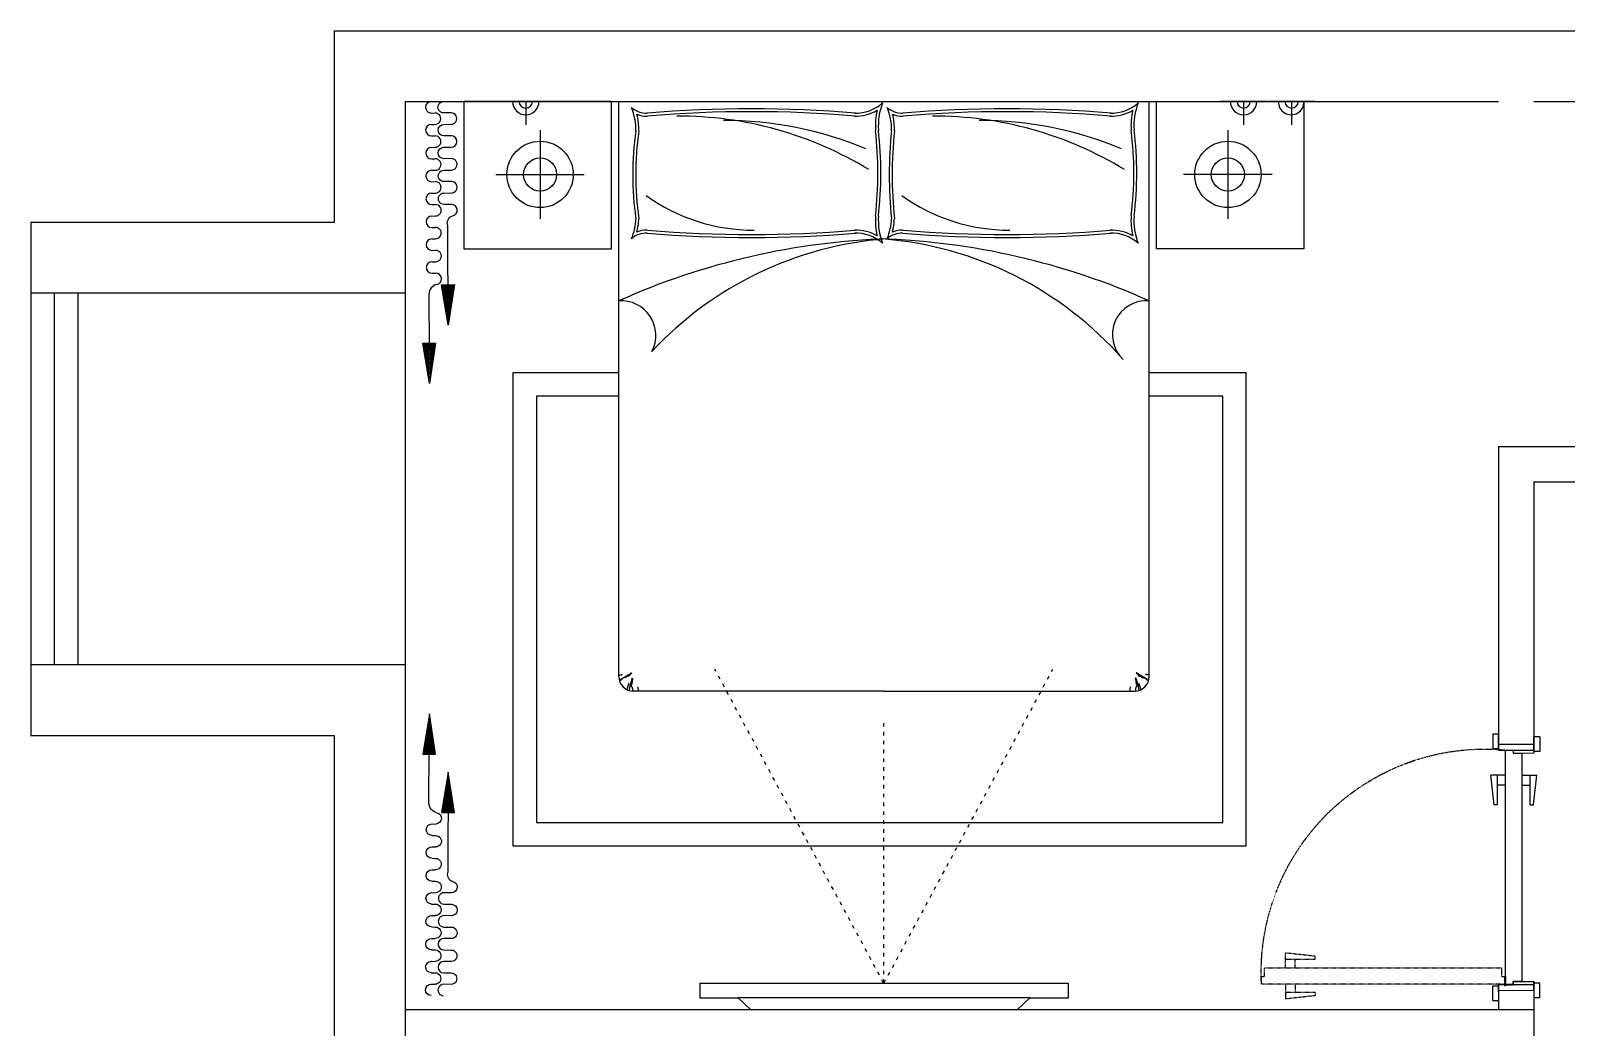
# Model space of a CAD drawing. Header units: millimetres. Extents: x 207737 to 293967, y -150247 to -126753.
# Drawn here: x 220718 to 225928, y -143457 to -140077 of the extents above; entities that cross this region are included whole.
import ezdxf

# ---------------------------------------------------------------- set-up
doc = ezdxf.new("R2010")
doc.units = ezdxf.units.MM
doc.header["$MEASUREMENT"] = 0
doc.linetypes.add('ACAD_ISO03W100', pattern=[30, 12, -18])
doc.linetypes.add('DASH', pattern=[0.35, 0.25, -0.1])
for name, color, linetype in [('7-xc-活动家具', 146, 'Continuous'), ('7-xc-活动家具1', 146, 'Continuous'), ('7-xc-门', 2, 'Continuous'), ('7-xc-门套', 3, 'Continuous'), ('A-土建墙（含管井、立管）', 6, 'Continuous'), ('A-窗', 2, 'Continuous'), ('P-活动家具', 146, 'Continuous'), ('P-活动物品', 51, 'Continuous')]:
    doc.layers.add(name, color=color, linetype=linetype)

# ---------------------------------------------------------------- blocks, each defined once
blk = doc.blocks.new('20180326.12034814')
for p, q in [((130, 1114.2), (172, 1154.2)), ((1120, 1114.2), (1078, 1154.2)), ((0, 1064.2), (0, 1114.2)), ((0, 1114.2), (130, 1114.2)), ((1120, 1114.2), (130, 1114.2)), ((1120, 1114.2), (1250, 1114.2)), ((1250, 1064.2), (1250, 1114.2)), ((0, 1064.2), (1250, 1064.2))]:
    blk.add_line(p, q)
at = {"color": 250, "linetype": 'ACAD_ISO03W100'}
for p, q in [((623.8, 1064.2), (51, 0)), ((625, 1064.2), (1197.8, 0)), ((625, 1064.2), (625, 180))]:
    blk.add_line(p, q, dxfattribs=at)
blk = doc.blocks.new('20180326.12165415')
at = {"layer": '7-xc-活动家具1'}
for p, q in [((29.1, 917.4), (41.8, 917.6)), ((29.2, 878.6), (42, 878.8)), ((29.4, 839.8), (42.1, 840)), ((29.6, 801), (42.3, 801.2)), ((29.8, 762.2), (42.5, 762.4)), ((30, 723.4), (42.7, 723.5)), ((30.1, 684.6), (42.9, 684.7)), ((30.3, 645.7), (43, 645.9)), ((30.5, 606.9), (43.2, 607.1)), ((30.7, 568.1), (43.4, 568.3)), ((30.9, 529.3), (43.6, 529.5)), ((31, 490.5), (43.8, 490.7)), ((31.2, 451.7), (43.9, 451.9)), ((31.4, 412.9), (44.1, 413)), ((31.6, 374.1), (44.3, 374.2)), ((21, 302.5), (21.9, 116.6))]:
    blk.add_line(p, q, dxfattribs=at)
blk.add_lwpolyline([(86.5, 198.2), (85, 535.6, -0.430223), (101, 569, 0.919589), (97.6, 607.5), (72.6, 607.3, -1), (72.4, 646.1), (97.4, 646.3, 1), (97.3, 685.1), (72.3, 684.9, -1), (72.1, 723.7), (97.1, 723.9, 1), (96.9, 762.7), (71.9, 762.6, -1), (71.7, 801.4), (96.7, 801.5, 1), (96.6, 840.4), (71.5, 840.2, -1), (71.4, 879), (96.4, 879.2, 1), (96.2, 918), (71.2, 917.8, -1), (71, 956.6)], format="xyb", dxfattribs=at)
at = {"layer": '7-xc-活动家具1', "linetype": 'Continuous'}
for points in [[(107.7, 335.4), (86.5, 198.2), (64.1, 335.2)], [(104.8, 332.9), (86.5, 214.2), (67.1, 332.7)], [(101.9, 330.4), (86.4, 230.1), (70, 330.2)], [(99, 327.8), (86.3, 246), (72.9, 327.7)], [(76.1, 317.8), (74.8, 309.7), (73.5, 317.8)], [(96, 325.3), (86.3, 261.9), (75.9, 325.2)], [(93.1, 322.8), (86.2, 277.8), (78.8, 322.8)], [(90.2, 320.3), (86.1, 293.8), (81.8, 320.3)], [(43.6, 137.1), (22.4, 0), (0, 136.9)], [(40.7, 134.6), (22.3, 15.9), (2.9, 134.5)], [(37.7, 132.1), (22.3, 31.8), (5.9, 132)], [(34.8, 129.6), (22.2, 47.8), (8.8, 129.5)], [(31.9, 127.1), (22.1, 63.7), (11.8, 127)], [(29, 124.6), (22.1, 79.6), (14.7, 124.5)], [(26.1, 122.1), (22, 95.5), (17.6, 122)], [(23.2, 119.5), (21.9, 111.4), (20.6, 119.5)]]:
    blk.add_lwpolyline(points, close=True, dxfattribs=at)
at = {"layer": '7-xc-活动家具1'}
for centre, radius, start, end in [((29, 936.8), 19.4, 90.2646, 270.2646), ((41.9, 898.2), 19.4, 270.2646, 90.2646), ((29.3, 859.2), 19.4, 90.2646, 270.2646), ((42.2, 820.6), 19.4, 270.2646, 90.2646), ((29.7, 781.6), 19.4, 90.2646, 270.2646), ((42.6, 742.9), 19.4, 270.2646, 90.2646), ((30.1, 704), 19.4, 90.2646, 270.2646), ((42.9, 665.3), 19.4, 270.2646, 90.2646), ((30.4, 626.3), 19.4, 90.2646, 270.2646), ((43.3, 587.7), 19.4, 270.2646, 90.2646), ((30.8, 548.7), 19.4, 90.2646, 270.2646), ((43.7, 510.1), 19.4, 270.2646, 90.2646), ((31.1, 471.1), 19.4, 90.2646, 270.2646), ((44, 432.5), 19.4, 270.2646, 90.2646), ((31.5, 393.5), 19.4, 90.2646, 270.2646), ((44.4, 354.8), 19.4, 281.2741, 90.2646), ((54.8, 302.7), 33.8, 101.2741, 180.2646)]:
    blk.add_arc(centre, radius, start, end, dxfattribs=at)
blk = doc.blocks.new('海龙工具_合页平面')
at = {"color": 250, "linetype": 'DASH', "ltscale": 0.01}
for points in [[(-0.1, 0.5), (25.2, 0.5), (25.2, 1.5), (-0.5, 1.5)], [(-0.1, -0.5), (25.2, -0.5), (25.2, -1.5), (-0.5, -1.5)]]:
    blk.add_lwpolyline(points, dxfattribs=at)
for radius in [2.5, 1]:
    blk.add_circle((-2.5, 0), radius, dxfattribs=at)
blk = doc.blocks.new('*U556')
at = {"layer": '7-xc-门'}
for p, q in [((186.3, 992.4), (287.5, 1003.6)), ((186.3, 981.1), (186.3, 992.4)), ((287.5, 953), (287.5, 1003.6)), ((186.3, 981.1), (287.5, 981.1)), ((253.8, 953), (253.8, 981.1)), ((253.8, 898), (253.8, 869.9)), ((287.5, 898), (287.5, 847.4)), ((186.3, 869.9), (287.5, 869.9)), ((186.3, 869.9), (186.3, 858.6)), ((186.3, 858.6), (287.5, 847.4))]:
    blk.add_line(p, q, dxfattribs=at)
at = {"layer": '7-xc-门', "color": 251, "linetype": 'DASH', "ltscale": 0.2}
for p, q in [((-460.6, 251.8), (-471.8, 150.6)), ((-449.3, 251.8), (-460.6, 251.8)), ((-449.3, 251.8), (-449.3, 150.6)), ((-338.1, 251.8), (-338.1, 150.6)), ((-338.1, 251.8), (-326.8, 251.8)), ((-326.8, 251.8), (-315.6, 150.6)), ((-421.2, 184.3), (-449.3, 184.3)), ((-366.2, 184.3), (-338.1, 184.3)), ((-421.2, 150.6), (-471.8, 150.6)), ((-366.2, 150.6), (-315.6, 150.6))]:
    blk.add_line(p, q, dxfattribs=at)
at = {"layer": '7-xc-门'}
blk.add_lwpolyline([(-412.2, 953), (-412.2, 924), (-422.2, 924), (-422.2, 898), (372.5, 898), (372.5, 924), (362.5, 924), (362.5, 953)], close=True, dxfattribs=at)
at = {"layer": '7-xc-门', "color": 251, "linetype": 'DASH', "ltscale": 0.2}
blk.add_lwpolyline([(-366.2, 884), (-395.2, 884), (-395.2, 894), (-421.2, 894), (-421.2, 69.7), (-395.2, 69.7), (-395.2, 79.7), (-366.2, 79.7)], close=True, dxfattribs=at)
blk.add_arc((-382.5, 827), 758.4, 267.0784, 5.3693, dxfattribs=at)
for p, rotation in [((-423.7, 898), 89.99996106486441), ((-421.2, 895.5), 359.9999610648644)]:
    blk.add_blockref('海龙工具_合页平面', p, dxfattribs=dict(at, rotation=rotation))
blk = doc.blocks.new('*U557')
at = {"layer": '7-xc-门套', "ltscale": 20}
for p, q in [((-158.8, 160.1), (-158.8, 140.1)), ((-158.8, 160.1), (-108.8, 160.1)), ((-108.8, 160.1), (-108.8, 140.1)), ((695.9, 160.1), (695.9, 140.1)), ((745.9, 160.1), (695.9, 160.1)), ((745.9, 160.1), (745.9, 140.1)), ((-108.8, 140.1), (-158.8, 140.1)), ((-128.8, 140.1), (-108.8, 140.1)), ((-108.8, 140.1), (-108.8, 140.1)), ((695.9, 140.1), (745.9, 140.1)), ((695.9, 140.1), (695.9, 140.1)), ((715.9, 140.1), (695.9, 140.1)), ((-99.3, 20), (-149.3, 20)), ((-149.3, 0), (-149.3, 20)), ((-149.3, 0), (-99.3, 0)), ((-119.3, 20), (-99.3, 20)), ((-99.3, 0), (-99.3, 20)), ((-99.3, 20), (-99.3, 20)), ((685.8, 20), (735.8, 20)), ((685.8, 0), (685.8, 20)), ((685.8, 20), (685.8, 20)), ((705.8, 20), (685.8, 20)), ((735.8, 0), (735.8, 20)), ((735.8, 0), (685.8, 0))]:
    blk.add_line(p, q, dxfattribs=at)
at = {"layer": '7-xc-门套'}
for p, q in [((-124.6, 140.1), (-103.8, 140.1)), ((-123.8, 140.1), (-124.1, 20)), ((-103.8, 140.1), (-104.1, 20)), ((690.9, 140.1), (690.6, 20)), ((711.7, 140.1), (690.9, 140.1)), ((710.9, 140.1), (710.6, 20)), ((-103.8, 90.1), (-94, 90.1)), ((690.9, 90.1), (681.1, 90.1)), ((-124.9, 20), (-104.1, 20)), ((-99.3, 20), (-94.1, 20)), ((685.8, 20), (680.6, 20)), ((711.4, 20), (690.6, 20))]:
    blk.add_line(p, q, dxfattribs=at)
for points in [[(-103.8, 90.1), (-93.8, 90.1), (-94.1, 20)], [(690.9, 90.1), (680.9, 90.1), (680.6, 20)]]:
    blk.add_lwpolyline(points, dxfattribs=at)

msp = doc.modelspace()

# ---------------------------------------------------------------- linework, layer by layer
at = {"layer": 'A-土建墙（含管井、立管）', "linetype": 'Continuous'}
for p, q in [((221748, -140077), (229678, -140077)), ((221748, -140077), (221748, -140727)), ((221988, -140317), (225698, -140317)), ((221988, -140317), (221988, -140967)), ((225818, -140317), (229438, -140317)), ((221748, -140727), (220718, -140727)), ((221988, -140967), (220718, -140967)), ((225698, -141487), (226968, -141487)), ((225698, -141487), (225698, -142497)), ((225818, -141607), (226848, -141607)), ((225818, -141607), (225818.1, -142496.2)), ((220718, -142227), (221988, -142227)), ((221988, -142227), (221988, -144367)), ((220718, -142467), (221748, -142467)), ((221748, -142467), (221748, -144127)), ((225698, -142497), (225818, -142497)), ((225818, -143301.8), (225818, -143397)), ((225698, -143331.5), (225818, -143331.8)), ((225698, -143331.5), (225698, -143397)), ((221988, -143397), (225818, -143397)), ((225818, -143397), (225818, -145197))]:
    msp.add_line(p, q, dxfattribs=at)
at = {"layer": 'A-土建墙（含管井、立管）', "color": 251, "linetype": 'Continuous'}
msp.add_line((221988, -140967), (221988, -142227), dxfattribs=at)
at = {"layer": 'A-窗', "linetype": 'Continuous'}
for p, q in [((220718, -140727), (220718, -142467)), ((220798, -140967), (220798, -142227)), ((220878, -140967), (220878, -142227))]:
    msp.add_line(p, q, dxfattribs=at)
at = {"layer": 'P-活动家具'}
for p, q in [((222188, -140317), (222188, -140817)), ((222688, -140317), (222188, -140317)), ((222476.3, -140317), (222318.8, -140317)), ((222397.6, -140317), (222397.6, -140395.8)), ((222688, -140817), (222688, -140317)), ((222712.9, -142267), (222712.9, -140317)), ((222712.9, -140317), (224512.9, -140317)), ((224512.9, -142267), (224512.9, -140317)), ((224537.8, -140817), (224537.8, -140317)), ((224537.8, -140317), (225037.8, -140317)), ((224911.8, -140317), (224754.3, -140317)), ((224833.1, -140317), (224833.1, -140395.8)), ((224995.9, -140317), (224995.9, -140395.8)), ((225037.8, -140317), (225037.8, -140817)), ((222446.2, -140414.6), (222446.2, -140714.6)), ((224779.6, -140414.6), (224779.6, -140714.6)), ((222296.2, -140564.6), (222596.2, -140564.6)), ((224929.6, -140564.6), (224629.6, -140564.6)), ((222188, -140817), (222688, -140817)), ((225037.8, -140817), (224537.8, -140817)), ((222712.9, -141237), (222353.9, -141237)), ((222353.9, -141237), (222353.9, -142842)), ((224842.2, -141237), (224512.9, -141237)), ((224842.2, -142842), (224842.2, -141237)), ((222712.9, -141317), (222433.9, -141317)), ((222433.9, -141317), (222433.9, -142762)), ((224762.2, -141317), (224512.9, -141317)), ((224762.2, -142762), (224762.2, -141317)), ((222712.9, -142264), (222714.1, -142263.1)), ((222714.1, -142263.1), (222715.1, -142262.4)), ((222715.1, -142262.4), (222716, -142262)), ((222716, -142262), (222716.7, -142261.6)), ((222716.7, -142261.6), (222717.3, -142261.5)), ((222717.3, -142261.5), (222717.9, -142261.4)), ((222717.9, -142261.4), (222718.4, -142261.3)), ((222718.4, -142261.3), (222718.9, -142261.3)), ((222718.4, -142278), (222719.6, -142277.1)), ((222718.9, -142261.3), (222719.3, -142261.3)), ((222719.3, -142261.3), (222719.8, -142261.3)), ((222719.6, -142277.1), (222720.7, -142276.3)), ((222719.8, -142261.3), (222720.2, -142261.3)), ((222720.2, -142261.3), (222720.6, -142261.3)), ((222720.6, -142261.3), (222721.1, -142261.2)), ((222720.7, -142276.3), (222721.7, -142275.7)), ((222721.1, -142261.2), (222721.5, -142261.2)), ((222721.9, -142277.5), (222721.4, -142278)), ((222721.5, -142261.2), (222722, -142261.1)), ((222721.7, -142275.7), (222722.5, -142275.2)), ((222722.4, -142277.1), (222721.9, -142277.5)), ((222722, -142261.1), (222722.4, -142260.9)), ((222722.4, -142260.9), (222722.9, -142260.8)), ((222722.8, -142276.7), (222722.4, -142277.1)), ((222722.5, -142275.2), (222723.3, -142274.7)), ((222723.2, -142276.3), (222722.8, -142276.7)), ((222722.9, -142260.8), (222723.3, -142260.6)), ((222723.6, -142276), (222723.2, -142276.3)), ((222723.3, -142260.6), (222723.8, -142260.4)), ((222723.3, -142274.7), (222723.9, -142274.4)), ((222723.9, -142275.6), (222723.6, -142276)), ((222723.8, -142260.4), (222724.1, -142260.2)), ((222723.9, -142274.4), (222724.5, -142274.1)), ((222724.3, -142275.2), (222723.9, -142275.6)), ((222724.1, -142260.2), (222724.5, -142260.1)), ((222724.6, -142274.9), (222724.3, -142275.2)), ((222724.5, -142260.1), (222724.7, -142259.9)), ((222724.5, -142274.1), (222725.1, -142273.8)), ((222724.9, -142274.5), (222724.6, -142274.9)), ((222724.7, -142259.9), (222724.9, -142259.8)), ((222724.9, -142259.8), (222725, -142259.8)), ((222725.2, -142274.2), (222724.9, -142274.5)), ((222725.1, -142273.8), (222725.6, -142273.5)), ((222725.6, -142273.9), (222725.2, -142274.2)), ((222725.6, -142273.5), (222726.1, -142273.3)), ((222725.9, -142273.6), (222725.6, -142273.9)), ((222726.3, -142273.3), (222725.9, -142273.6)), ((222726.1, -142273.3), (222726.5, -142273)), ((222726.7, -142273), (222726.3, -142273.3)), ((222726.5, -142273), (222727, -142272.7)), ((222727.1, -142272.8), (222726.7, -142273)), ((222727, -142272.7), (222727.4, -142272.5)), ((222727.6, -142272.5), (222727.1, -142272.8)), ((222727.4, -142272.5), (222727.8, -142272.2)), ((222728.2, -142272.3), (222727.6, -142272.5)), ((222727.8, -142272.2), (222728.3, -142272)), ((222728.8, -142272.1), (222728.2, -142272.3)), ((222728.3, -142272), (222728.7, -142271.7)), ((222728.7, -142271.7), (222729.1, -142271.4)), ((222729.5, -142271.9), (222728.8, -142272.1)), ((222729.1, -142271.4), (222729.6, -142271.1)), ((222730.2, -142271.7), (222729.5, -142271.9)), ((222729.6, -142271.1), (222730, -142270.9)), ((222730, -142270.9), (222730.5, -142270.5)), ((222731.1, -142271.6), (222730.2, -142271.7)), ((222730.5, -142270.5), (222731, -142270.2)), ((222731, -142270.2), (222731.6, -142269.9)), ((222731.9, -142271.4), (222731.1, -142271.6)), ((222731.6, -142269.9), (222732.2, -142269.5)), ((222732.9, -142271.2), (222731.9, -142271.4)), ((222732.2, -142269.5), (222732.8, -142269.2)), ((222732.8, -142269.2), (222733.4, -142268.8)), ((222733.8, -142271), (222732.9, -142271.2)), ((222733.4, -142268.8), (222734.1, -142268.4)), ((222734.8, -142270.7), (222733.8, -142271)), ((222734.1, -142268.4), (222734.8, -142268)), ((222734.8, -142268), (222735.6, -142267.5)), ((222735.7, -142270.4), (222734.8, -142270.7)), ((222735.6, -142267.5), (222736.3, -142267.1)), ((222736.7, -142270.1), (222735.7, -142270.4)), ((222736.3, -142267.1), (222737, -142266.7)), ((222737.6, -142269.6), (222736.7, -142270.1)), ((222737, -142266.7), (222737.7, -142266.2)), ((222738.4, -142269.2), (222737.6, -142269.6)), ((222737.7, -142266.2), (222738.4, -142265.8)), ((222738.4, -142265.8), (222739.1, -142265.4)), ((222739.3, -142268.7), (222738.4, -142269.2)), ((222739.1, -142265.4), (222739.7, -142265)), ((222740.1, -142268.1), (222739.3, -142268.7)), ((222739.7, -142265), (222740.3, -142264.6)), ((222741, -142267.6), (222740.1, -142268.1)), ((222740.3, -142264.6), (222740.9, -142264.2)), ((222740.9, -142264.2), (222741.5, -142263.9)), ((222741.8, -142267.2), (222741, -142267.6)), ((222741.5, -142263.9), (222742, -142263.5)), ((222742.6, -142266.7), (222741.8, -142267.2)), ((222742, -142263.5), (222742.5, -142263.2)), ((222742.5, -142263.2), (222743.1, -142262.8)), ((222743.4, -142266.3), (222742.6, -142266.7)), ((222743.1, -142262.8), (222743.6, -142262.5)), ((222744.3, -142266), (222743.4, -142266.3)), ((222743.6, -142262.5), (222744.1, -142262.2)), ((222744.1, -142262.2), (222744.6, -142261.9)), ((222745.1, -142265.8), (222744.3, -142266)), ((222744.6, -142261.9), (222745.2, -142261.6)), ((222745.9, -142265.6), (222745.1, -142265.8)), ((222745.2, -142261.6), (222745.7, -142261.3)), ((222745.7, -142261.3), (222746.3, -142261)), ((222746.7, -142265.3), (222745.9, -142265.6)), ((222746.3, -142261), (222746.8, -142260.7)), ((222747.5, -142265.1), (222746.7, -142265.3)), ((222746.8, -142260.7), (222747.4, -142260.4)), ((222747.4, -142260.4), (222748, -142260.1)), ((222748.2, -142264.9), (222747.5, -142265.1)), ((222748, -142260.1), (222748.6, -142259.8)), ((222748.9, -142264.5), (222748.2, -142264.9)), ((222748.6, -142259.8), (222749.1, -142259.5)), ((222749.5, -142264.1), (222748.9, -142264.5)), ((222749.1, -142259.5), (222749.7, -142259.2)), ((222750, -142263.6), (222749.5, -142264.1)), ((222749.7, -142259.2), (222750.3, -142258.9)), ((222750.5, -142263), (222750, -142263.6)), ((222750.3, -142258.9), (222750.9, -142258.5)), ((222750.9, -142262.3), (222750.5, -142263)), ((222750.9, -142258.5), (222751.5, -142258.2)), ((222751.3, -142261.6), (222750.9, -142262.3)), ((222751.7, -142260.9), (222751.3, -142261.6)), ((222751.5, -142258.2), (222752, -142257.9)), ((222752.1, -142260.1), (222751.7, -142260.9)), ((222752, -142257.9), (222752.5, -142257.5)), ((222752.5, -142259.4), (222752.1, -142260.1)), ((222752.5, -142257.5), (222753, -142257.1)), ((222752.9, -142258.8), (222752.5, -142259.4)), ((222753.4, -142258.2), (222752.9, -142258.8)), ((222753, -142257.1), (222753.4, -142256.8)), ((222753.4, -142256.8), (222753.8, -142256.4)), ((222754, -142257.7), (222753.4, -142258.2)), ((222753.8, -142256.4), (222754.2, -142256.1)), ((222754.5, -142257.2), (222754, -142257.7)), ((222754.2, -142256.1), (222754.6, -142255.8)), ((222755.1, -142256.8), (222754.5, -142257.2)), ((222754.6, -142255.8), (222755, -142255.5)), ((222755, -142255.5), (222755.4, -142255.3)), ((222755.6, -142256.4), (222755.1, -142256.8)), ((222755.4, -142255.3), (222755.7, -142255.2)), ((222756, -142256.1), (222755.6, -142256.4)), ((222755.7, -142255.2), (222756, -142255.1)), ((222757, -142273.5), (222755.9, -142279.4)), ((222756, -142255.1), (222756.3, -142255.1)), ((222756.4, -142255.9), (222756, -142256.1)), ((222756.3, -142255.1), (222756.5, -142255.1)), ((222756.6, -142255.6), (222756.4, -142255.9)), ((222756.5, -142255.1), (222756.7, -142255.2)), ((222756.8, -142255.4), (222756.6, -142255.6)), ((222756.7, -142255.2), (222756.8, -142255.3)), ((222756.8, -142255.3), (222756.8, -142255.4)), ((222757, -142273.5), (222759.2, -142272.9)), ((222760.2, -142274.5), (222759, -142282.9)), ((222759.2, -142272.9), (222760.2, -142274.5)), ((224466.6, -142272.9), (224465.6, -142274.5)), ((224465.6, -142274.5), (224466.8, -142282.9)), ((224468.8, -142273.5), (224466.6, -142272.9)), ((224468.8, -142273.5), (224469.9, -142279.4)), ((224469.1, -142255.2), (224469, -142255.3)), ((224469, -142255.3), (224469, -142255.4)), ((224469, -142255.4), (224469.2, -142255.6)), ((224469.3, -142255.1), (224469.1, -142255.2)), ((224469.2, -142255.6), (224469.4, -142255.9)), ((224469.5, -142255.1), (224469.3, -142255.1)), ((224469.4, -142255.9), (224469.8, -142256.1)), ((224469.8, -142255.1), (224469.5, -142255.1)), ((224470.1, -142255.2), (224469.8, -142255.1)), ((224469.8, -142256.1), (224470.2, -142256.4)), ((224470.4, -142255.3), (224470.1, -142255.2)), ((224470.2, -142256.4), (224470.7, -142256.8)), ((224470.8, -142255.5), (224470.4, -142255.3)), ((224470.7, -142256.8), (224471.3, -142257.2)), ((224471.2, -142255.8), (224470.8, -142255.5)), ((224471.6, -142256.1), (224471.2, -142255.8)), ((224471.3, -142257.2), (224471.8, -142257.7)), ((224472, -142256.4), (224471.6, -142256.1)), ((224471.8, -142257.7), (224472.4, -142258.2)), ((224472.4, -142256.8), (224472, -142256.4)), ((224472.8, -142257.1), (224472.4, -142256.8)), ((224472.4, -142258.2), (224472.9, -142258.8)), ((224473.3, -142257.5), (224472.8, -142257.1)), ((224472.9, -142258.8), (224473.3, -142259.4)), ((224473.8, -142257.9), (224473.3, -142257.5)), ((224473.3, -142259.4), (224473.7, -142260.1)), ((224473.7, -142260.1), (224474.1, -142260.9)), ((224474.3, -142258.2), (224473.8, -142257.9)), ((224474.1, -142260.9), (224474.5, -142261.6)), ((224474.9, -142258.5), (224474.3, -142258.2)), ((224474.5, -142261.6), (224474.9, -142262.3)), ((224475.5, -142258.9), (224474.9, -142258.5)), ((224474.9, -142262.3), (224475.3, -142263)), ((224475.3, -142263), (224475.8, -142263.6)), ((224476.1, -142259.2), (224475.5, -142258.9)), ((224475.8, -142263.6), (224476.3, -142264.1)), ((224476.6, -142259.5), (224476.1, -142259.2)), ((224476.3, -142264.1), (224476.9, -142264.5)), ((224477.2, -142259.8), (224476.6, -142259.5)), ((224476.9, -142264.5), (224477.6, -142264.9)), ((224477.8, -142260.1), (224477.2, -142259.8)), ((224477.6, -142264.9), (224478.3, -142265.1)), ((224478.4, -142260.4), (224477.8, -142260.1)), ((224478.3, -142265.1), (224479.1, -142265.3)), ((224479, -142260.7), (224478.4, -142260.4)), ((224479.5, -142261), (224479, -142260.7)), ((224479.1, -142265.3), (224479.9, -142265.6)), ((224480.1, -142261.3), (224479.5, -142261)), ((224479.9, -142265.6), (224480.7, -142265.8)), ((224480.6, -142261.6), (224480.1, -142261.3)), ((224481.2, -142261.9), (224480.6, -142261.6)), ((224480.7, -142265.8), (224481.5, -142266)), ((224481.7, -142262.2), (224481.2, -142261.9)), ((224481.5, -142266), (224482.4, -142266.3)), ((224482.2, -142262.5), (224481.7, -142262.2)), ((224482.7, -142262.8), (224482.2, -142262.5)), ((224482.4, -142266.3), (224483.2, -142266.7)), ((224483.3, -142263.2), (224482.7, -142262.8)), ((224483.2, -142266.7), (224484, -142267.2)), ((224483.8, -142263.5), (224483.3, -142263.2)), ((224484.3, -142263.9), (224483.8, -142263.5)), ((224484, -142267.2), (224484.8, -142267.6)), ((224484.9, -142264.2), (224484.3, -142263.9)), ((224484.8, -142267.6), (224485.7, -142268.1)), ((224485.5, -142264.6), (224484.9, -142264.2)), ((224486.1, -142265), (224485.5, -142264.6)), ((224485.7, -142268.1), (224486.5, -142268.7)), ((224486.7, -142265.4), (224486.1, -142265)), ((224486.5, -142268.7), (224487.4, -142269.2)), ((224487.4, -142265.8), (224486.7, -142265.4)), ((224488.1, -142266.2), (224487.4, -142265.8)), ((224487.4, -142269.2), (224488.2, -142269.6)), ((224488.8, -142266.7), (224488.1, -142266.2)), ((224488.2, -142269.6), (224489.1, -142270.1)), ((224489.5, -142267.1), (224488.8, -142266.7)), ((224489.1, -142270.1), (224490.1, -142270.4)), ((224490.2, -142267.5), (224489.5, -142267.1)), ((224490.1, -142270.4), (224491, -142270.7)), ((224491, -142268), (224490.2, -142267.5)), ((224491.7, -142268.4), (224491, -142268)), ((224491, -142270.7), (224492, -142271)), ((224492.4, -142268.8), (224491.7, -142268.4)), ((224492, -142271), (224492.9, -142271.2)), ((224493, -142269.2), (224492.4, -142268.8)), ((224492.9, -142271.2), (224493.9, -142271.4)), ((224493.6, -142269.5), (224493, -142269.2)), ((224494.2, -142269.9), (224493.6, -142269.5)), ((224493.9, -142271.4), (224494.7, -142271.6)), ((224494.8, -142270.2), (224494.2, -142269.9)), ((224494.7, -142271.6), (224495.6, -142271.7)), ((224495.3, -142270.5), (224494.8, -142270.2)), ((224495.8, -142270.9), (224495.3, -142270.5)), ((224495.6, -142271.7), (224496.3, -142271.9)), ((224496.2, -142271.1), (224495.8, -142270.9)), ((224496.7, -142271.4), (224496.2, -142271.1)), ((224496.3, -142271.9), (224497, -142272.1)), ((224497.1, -142271.7), (224496.7, -142271.4)), ((224497, -142272.1), (224497.6, -142272.3)), ((224497.5, -142272), (224497.1, -142271.7)), ((224498, -142272.2), (224497.5, -142272)), ((224497.6, -142272.3), (224498.2, -142272.5)), ((224498.4, -142272.5), (224498, -142272.2)), ((224498.2, -142272.5), (224498.7, -142272.8)), ((224498.8, -142272.7), (224498.4, -142272.5)), ((224498.7, -142272.8), (224499.1, -142273)), ((224499.3, -142273), (224498.8, -142272.7)), ((224499.1, -142273), (224499.5, -142273.3)), ((224499.7, -142273.3), (224499.3, -142273)), ((224499.5, -142273.3), (224499.9, -142273.6)), ((224500.2, -142273.5), (224499.7, -142273.3)), ((224499.9, -142273.6), (224500.2, -142273.9)), ((224500.7, -142273.8), (224500.2, -142273.5)), ((224500.2, -142273.9), (224500.6, -142274.2)), ((224500.6, -142274.2), (224500.9, -142274.5)), ((224501.3, -142274.1), (224500.7, -142273.8)), ((224500.9, -142259.8), (224500.8, -142259.8)), ((224501.1, -142259.9), (224500.9, -142259.8)), ((224500.9, -142274.5), (224501.2, -142274.9)), ((224501.3, -142260.1), (224501.1, -142259.9)), ((224501.2, -142274.9), (224501.5, -142275.2)), ((224501.6, -142260.2), (224501.3, -142260.1)), ((224501.8, -142274.4), (224501.3, -142274.1)), ((224501.5, -142275.2), (224501.9, -142275.6)), ((224502, -142260.4), (224501.6, -142260.2)), ((224502.5, -142274.7), (224501.8, -142274.4)), ((224501.9, -142275.6), (224502.2, -142276)), ((224502.5, -142260.6), (224502, -142260.4)), ((224502.2, -142276), (224502.6, -142276.3)), ((224502.9, -142260.8), (224502.5, -142260.6)), ((224503.3, -142275.2), (224502.5, -142274.7)), ((224502.6, -142276.3), (224503, -142276.7)), ((224503.4, -142260.9), (224502.9, -142260.8)), ((224503, -142276.7), (224503.4, -142277.1)), ((224504.1, -142275.7), (224503.3, -142275.2)), ((224503.8, -142261.1), (224503.4, -142260.9)), ((224503.4, -142277.1), (224503.9, -142277.5)), ((224504.3, -142261.2), (224503.8, -142261.1)), ((224503.9, -142277.5), (224504.3, -142278)), ((224505.1, -142276.3), (224504.1, -142275.7)), ((224504.7, -142261.2), (224504.3, -142261.2)), ((224505.2, -142261.3), (224504.7, -142261.2)), ((224506.2, -142277.1), (224505.1, -142276.3)), ((224505.6, -142261.3), (224505.2, -142261.3)), ((224506, -142261.3), (224505.6, -142261.3)), ((224506.5, -142261.3), (224506, -142261.3)), ((224507.4, -142278), (224506.2, -142277.1)), ((224506.9, -142261.3), (224506.5, -142261.3)), ((224507.4, -142261.3), (224506.9, -142261.3)), ((224507.9, -142261.4), (224507.4, -142261.3)), ((224508.5, -142261.5), (224507.9, -142261.4)), ((224509.1, -142261.6), (224508.5, -142261.5)), ((224509.8, -142262), (224509.1, -142261.6)), ((224510.7, -142262.4), (224509.8, -142262)), ((224511.7, -142263.1), (224510.7, -142262.4)), ((224512.9, -142264), (224511.7, -142263.1)), ((222719.1, -142280.4), (222718.4, -142281.2)), ((222719.8, -142279.6), (222719.1, -142280.4)), ((222720.4, -142279), (222719.8, -142279.6)), ((222720.9, -142278.5), (222720.4, -142279)), ((222721.4, -142278), (222720.9, -142278.5)), ((222740.7, -142311.8), (222741.7, -142309.5)), ((222741.7, -142309.5), (222742.6, -142307.5)), ((222742.6, -142307.5), (222743.2, -142305.7)), ((222743.2, -142305.7), (222743.7, -142304.1)), ((222743.7, -142304.1), (222744.1, -142302.7)), ((222744.1, -142302.7), (222744.4, -142301.4)), ((222744.4, -142301.4), (222744.7, -142300.3)), ((222744.7, -142300.3), (222745, -142299.2)), ((222745, -142299.2), (222745.2, -142298.2)), ((222745.2, -142298.2), (222745.5, -142297.2)), ((222745.5, -142297.2), (222745.8, -142296.2)), ((222745.8, -142296.2), (222746.2, -142295.2)), ((222746.2, -142295.2), (222746.6, -142294)), ((222746.6, -142294), (222747, -142292.7)), ((222747, -142292.7), (222747.6, -142291.2)), ((222747.6, -142291.2), (222748.3, -142289.5)), ((222748.7, -142311), (222748, -142314.7)), ((222749.2, -142308), (222748.7, -142311)), ((222749.6, -142305.5), (222749.2, -142308)), ((222749.9, -142303.6), (222749.6, -142305.5)), ((222750.2, -142302.1), (222749.9, -142303.6)), ((222750.4, -142301), (222750.2, -142302.1)), ((222750.5, -142300), (222750.4, -142301)), ((222750.6, -142299.3), (222750.5, -142300)), ((222750.7, -142298.6), (222750.6, -142299.3)), ((222750.8, -142297.9), (222750.7, -142298.6)), ((222750.9, -142297.3), (222750.8, -142297.9)), ((222751, -142296.7), (222750.9, -142297.3)), ((222751.1, -142296.2), (222751, -142296.7)), ((222751.3, -142295.6), (222751.1, -142296.2)), ((222751.5, -142295.1), (222751.3, -142295.6)), ((222751.8, -142294.5), (222751.5, -142295.1)), ((222752.1, -142293.9), (222751.8, -142294.5)), ((222752.5, -142293), (222752.1, -142293.9)), ((222752.9, -142291.8), (222752.5, -142293)), ((222753.5, -142290.1), (222752.9, -142291.8)), ((222754.2, -142287.5), (222753.5, -142290.1)), ((222755, -142284), (222754.2, -142287.5)), ((222757.6, -142292.2), (222754.7, -142297.9)), ((222754.7, -142297.9), (222754.7, -142300.6)), ((222754.7, -142300.6), (222758.2, -142303.9)), ((222755.9, -142279.4), (222755, -142284)), ((222758.4, -142286.9), (222757, -142288)), ((222757, -142288), (222757.6, -142292.2)), ((222758.2, -142303.9), (222759, -142306.9)), ((222759, -142282.9), (222758.4, -142286.9)), ((222759, -142306.9), (222759.2, -142308.5)), ((222759.2, -142308.5), (222759.2, -142316.9)), ((222759.2, -142316.9), (222759.2, -142315.3)), ((223612.9, -142317), (222762.9, -142317)), ((222777.2, -142302.3), (222777.7, -142304.1)), ((222777.7, -142304.1), (222778.1, -142306)), ((222778.1, -142306), (222778.3, -142307.8)), ((222778.3, -142307.8), (222778.5, -142309.6)), ((222778.5, -142309.6), (222778.6, -142311.5)), ((222778.6, -142311.5), (222778.7, -142313.3)), ((222778.7, -142313.3), (222778.7, -142315.2)), ((222778.7, -142315.2), (222778.7, -142317)), ((223612.9, -142317), (224462.9, -142317)), ((224447.2, -142311.5), (224447.1, -142313.3)), ((224447.1, -142313.3), (224447.1, -142315.2)), ((224447.1, -142315.2), (224447.1, -142317)), ((224447.3, -142309.6), (224447.2, -142311.5)), ((224447.5, -142307.8), (224447.3, -142309.6)), ((224447.7, -142306), (224447.5, -142307.8)), ((224448.1, -142304.1), (224447.7, -142306)), ((224448.6, -142302.3), (224448.1, -142304.1)), ((224466.8, -142306.9), (224466.6, -142308.5)), ((224466.6, -142308.5), (224466.6, -142316.9)), ((224466.6, -142316.9), (224466.6, -142315.3)), ((224466.8, -142282.9), (224467.4, -142286.9)), ((224467.6, -142303.9), (224466.8, -142306.9)), ((224467.4, -142286.9), (224468.8, -142288)), ((224471.1, -142300.6), (224467.6, -142303.9)), ((224468.8, -142288), (224468.2, -142292.2)), ((224468.2, -142292.2), (224471.1, -142297.9)), ((224469.9, -142279.4), (224470.8, -142284)), ((224470.8, -142284), (224471.6, -142287.5)), ((224471.1, -142297.9), (224471.1, -142300.6)), ((224471.6, -142287.5), (224472.3, -142290.1)), ((224472.3, -142290.1), (224472.9, -142291.8)), ((224472.9, -142291.8), (224473.3, -142293)), ((224473.3, -142293), (224473.7, -142293.9)), ((224473.7, -142293.9), (224474, -142294.5)), ((224474, -142294.5), (224474.3, -142295.1)), ((224474.3, -142295.1), (224474.5, -142295.6)), ((224474.5, -142295.6), (224474.7, -142296.2)), ((224474.7, -142296.2), (224474.8, -142296.7)), ((224474.8, -142296.7), (224474.9, -142297.3)), ((224474.9, -142297.3), (224475, -142297.9)), ((224475, -142297.9), (224475.1, -142298.6)), ((224475.1, -142298.6), (224475.2, -142299.3)), ((224475.2, -142299.3), (224475.3, -142300)), ((224475.3, -142300), (224475.4, -142301)), ((224475.4, -142301), (224475.6, -142302.1)), ((224475.6, -142302.1), (224475.8, -142303.6)), ((224475.8, -142303.6), (224476.2, -142305.5)), ((224476.2, -142305.5), (224476.6, -142308)), ((224476.6, -142308), (224477.1, -142311)), ((224477.1, -142311), (224477.7, -142314.7)), ((224478.2, -142291.2), (224477.5, -142289.5)), ((224478.8, -142292.7), (224478.2, -142291.2)), ((224479.2, -142294), (224478.8, -142292.7)), ((224479.6, -142295.2), (224479.2, -142294)), ((224480, -142296.2), (224479.6, -142295.2)), ((224480.3, -142297.2), (224480, -142296.2)), ((224480.6, -142298.2), (224480.3, -142297.2)), ((224480.8, -142299.2), (224480.6, -142298.2)), ((224481.1, -142300.3), (224480.8, -142299.2)), ((224481.3, -142301.4), (224481.1, -142300.3)), ((224481.7, -142302.7), (224481.3, -142301.4)), ((224482.1, -142304.1), (224481.7, -142302.7)), ((224482.6, -142305.7), (224482.1, -142304.1)), ((224483.2, -142307.5), (224482.6, -142305.7)), ((224484.1, -142309.5), (224483.2, -142307.5)), ((224485.1, -142311.8), (224484.1, -142309.5)), ((224504.3, -142278), (224504.9, -142278.5)), ((224504.9, -142278.5), (224505.4, -142279)), ((224505.4, -142279), (224506, -142279.6)), ((224506, -142279.6), (224506.7, -142280.4)), ((224506.7, -142280.4), (224507.4, -142281.2)), ((222433.9, -142762), (224762.2, -142762)), ((222353.9, -142842), (224842.2, -142842))]:
    msp.add_line(p, q, dxfattribs=at)
for centre, radius in [((222446.2, -140564.6), 112.5), ((224779.6, -140564.6), 112.5), ((222446.2, -140564.6), 56.2), ((224779.6, -140564.6), 56.2)]:
    msp.add_circle(centre, radius, dxfattribs=at)
for centre, radius, start, end in [((222397.6, -140317), 45, 180, 0), ((222397.6, -140317), 22.5, 180, 0), ((222807.2, -140280.9), 75.8, 227.8595, 271.8012), ((222579.5, -140410.7), 191.6, 358.3923, 22.6023), ((223162.7, -144491.1), 4149.5, 85.1094, 94.8824), ((223516.5, -140219.1), 147.4, 268.4473, 299.8513), ((223516.5, -140219.1), 137.5, 268.4473, 311.5839), ((223818.7, -140400.8), 235.1, 166.7699, 183.4755), ((223818.7, -140400.8), 225.2, 159.515, 183.4755), ((223446.8, -140410.7), 191.6, 358.3923, 22.6023), ((223674.5, -140280.9), 75.8, 227.8595, 271.8012), ((224030.1, -144491.1), 4149.5, 85.1094, 94.8824), ((224383.8, -140219.1), 147.4, 268.4473, 299.8513), ((224383.8, -140219.1), 137.5, 268.4473, 311.5839), ((224686, -140400.8), 235.1, 166.7699, 183.4755), ((224686, -140400.8), 225.2, 159.515, 183.4755), ((224833.1, -140317), 45, 180, 0), ((224833.1, -140317), 22.5, 180, 0), ((224994.3, -140318.5), 43.5, 177.9604, 2.0396), ((224995.9, -140317), 22.5, 180, 0), ((222807.2, -140280.9), 85.7, 247.5713, 271.8012), ((222579.5, -140410.7), 201.5, 358.3923, 14.5516), ((223162.7, -144491.1), 4139.5, 85.1094, 94.8824), ((222913.5, -141614.4), 1247.9, 58.6954, 90.1495), ((223070.1, -141641), 1259.4, 67.5169, 90.0889), ((223446.8, -140410.7), 201.5, 358.3923, 14.5516), ((223674.5, -140280.9), 85.7, 247.5713, 271.8012), ((224030.1, -144491.1), 4139.5, 85.1094, 94.8824), ((223780.9, -141614.4), 1247.9, 58.6954, 90.1495), ((223937.5, -141641), 1259.4, 67.5169, 90.0889), ((223853.6, -140565.4), 1092.9, 172.1489, 187.8511), ((223853.6, -140565.4), 1082.9, 172.1489, 187.8511), ((222331.1, -140560), 1261.2, 353.426, 6.574), ((222331.1, -140560), 1271.2, 353.426, 6.574), ((225097.6, -140565.4), 1466.9, 174.1588, 185.8412), ((225097.6, -140565.4), 1456.9, 174.1588, 185.8412), ((223330.2, -140560), 1130.4, 352.668, 7.332), ((223330.2, -140560), 1140.4, 352.668, 7.332), ((223171.9, -140123.2), 630.3, 234.4616, 270), ((224039.3, -140123.2), 630.3, 234.4616, 270), ((222579.5, -140709.3), 191.6, 337.3977, 358.3923), ((223818.7, -140719.2), 235.1, 176.5245, 193.2301), ((223818.7, -140719.2), 225.2, 176.5245, 200.485), ((223446.8, -140709.3), 191.6, 337.3977, 358.3923), ((224686, -140719.2), 235.1, 176.5245, 193.2301), ((224686, -140719.2), 225.2, 176.5245, 200.485), ((222807.2, -140839.1), 75.8, 88.1988, 132.1405), ((222579.5, -140709.3), 201.5, 345.4484, 358.3923), ((222807.2, -140839.1), 85.7, 88.1988, 112.4287), ((223162.7, -136628.9), 4149.5, 265.1176, 274.8906), ((223162.7, -136628.9), 4139.5, 265.1176, 274.8906), ((223516.5, -140900.8), 147.4, 60.1487, 91.5527), ((223516.5, -140900.8), 137.5, 48.4161, 91.5527), ((223674.5, -140839.1), 75.8, 88.1988, 132.1405), ((223446.8, -140709.3), 201.5, 345.4484, 358.3923), ((223674.5, -140839.1), 85.7, 88.1988, 112.4287), ((224030.1, -136628.9), 4149.5, 265.1176, 274.8906), ((224030.1, -136628.9), 4139.5, 265.1176, 274.8906), ((224383.8, -140900.8), 147.4, 60.1487, 91.5527), ((224383.8, -140900.8), 137.5, 48.4161, 91.5527), ((223702, -143199.2), 2417.4, 91.7845, 114.1515), ((223712.2, -141992.2), 1212.6, 94.442, 136.9961), ((223523.8, -143199.2), 2417.4, 65.8485, 88.2155), ((223513.6, -141992.2), 1212.6, 41.3168, 85.558), ((222721.8, -141110.2), 117.2, 332.0917, 94.3383), ((224502.5, -141107.6), 114.7, 84.7767, 227.1057), ((222762.9, -142267), 50, 180, 270), ((224462.9, -142267), 50, 270, 0)]:
    msp.add_arc(centre, radius, start, end, dxfattribs=at)
at = {"layer": 'P-活动物品', "color": 251}
msp.add_line((225074.6, -140317), (224917.1, -140317), dxfattribs=at)

# ---------------------------------------------------------------- block references
at = {"layer": '7-xc-活动家具'}
msp.add_blockref('20180326.12165415', (222048, -141273.6), dxfattribs=at)
at = {"layer": '7-xc-活动家具', "xscale": -1, "rotation": 180}
for name, p in [('20180326.12034814', (222987.9, -142242.8)), ('20180326.12165415', (222048, -142393.4))]:
    msp.add_blockref(name, p, dxfattribs=at)
at = {"layer": '7-xc-门', "xscale": -1, "rotation": 270}
msp.add_blockref('*U556', (224824, -142889.3), dxfattribs=at)
at = {"layer": '7-xc-门套', "rotation": 90.00000000000001}
msp.add_blockref('*U557', (225838.1, -143207.6), dxfattribs=at)

doc.saveas('drawing.dxf')
